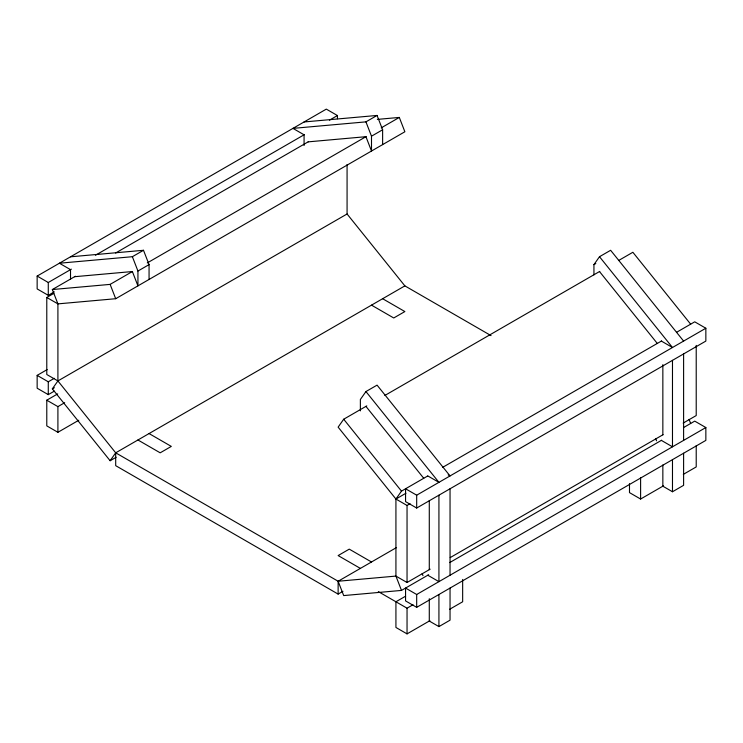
<?xml version="1.0" encoding="UTF-8"?>
<svg xmlns="http://www.w3.org/2000/svg" width="743" height="743" viewBox="0 0 743 743"><rect width="100%" height="100%" fill="white"/><g stroke="black" fill="none" stroke-linecap="round" stroke-linejoin="round"><path stroke-width="1.11" d="M116.159 457.261L110.131 460.734L52.344 388.84L57.908 380.936L347.074 213.984L347.074 164.528M110.131 460.734L115.694 452.821L404.87 285.879L491.039 335.622M366.791 405.892L343.693 419.228L338.13 427.141L395.926 499.036L407.043 505.454L410.062 503.717M448.187 474.861L450.044 475.929L377.063 385.134L365.937 391.552L360.374 399.465L360.374 410.87M428.655 574.738L401.489 590.416L395.926 576.085L395.926 499.036L401.489 491.123L427.643 476.022M593.936 274.891L593.936 264.619L599.499 256.706L610.625 250.289L683.606 341.083M54.295 291.86L48.276 295.333L37.15 288.916L37.15 276.071L326.316 109.119L337.443 115.546L337.443 118.75M37.15 276.071L48.276 282.498L71.365 269.161M95.466 255.248L304.305 134.669M329.409 120.18L337.443 115.546M430.141 569.175L407.043 582.512L395.926 576.085L338.13 581.249L115.694 452.821L57.908 380.936L57.908 303.878L52.344 289.547L75.433 276.21M115.602 253.019L308.382 141.727M57.908 380.936L46.781 374.509L46.781 297.46L53.812 293.401M70.52 279.284L70.52 269.653L59.394 263.226L132.375 256.706L143.501 250.289L149.064 264.619L149.064 279.452M304.073 145.507L304.073 134.808L292.956 128.381L365.937 121.861L377.063 115.444L382.626 129.774L382.626 144.606M52.344 289.547L110.131 284.383L132.226 271.632M147.281 262.929L366.169 136.563M381.233 127.861L399.307 117.431L404.87 131.762L115.694 298.714L57.908 303.878L46.781 297.46M74.588 276.702L132.375 271.539L137.938 285.869L137.938 271.046L149.064 264.619M308.15 141.857L365.937 136.693L371.5 151.024L371.5 136.201L382.626 129.774M54.295 391.162L48.276 394.635L37.15 388.217L37.15 375.373L47.19 369.577M37.15 375.373L48.276 381.791L54.295 378.317M52.344 388.84L54.35 387.688M78.758 420.259L57.908 432.305L46.781 425.878L46.781 400.198L57.703 393.892M46.781 400.198L57.908 406.616L64.678 402.706M593.936 264.619L595.793 263.551M384.865 395.462L599.731 271.409M618.808 260.394L632.869 252.276L690.656 324.171M442.652 467.356L661.595 340.953M676.604 332.288L694.724 321.821L705.85 328.239L705.85 341.083L416.684 508.036L405.557 501.609L405.557 488.773L416.684 495.191L705.85 328.239M395.926 499.036L405.966 493.231M342.969 591.298L338.13 594.094L338.13 581.249L396.548 547.526M450.221 557.584L663.081 434.683M683.161 423.092L696.219 415.56L696.219 345.402M449.738 562.562L661.595 440.246M683.625 427.522L694.724 421.123L705.85 427.541L705.85 440.385L416.684 607.337L405.557 600.911L405.557 588.066L416.684 594.493L705.85 427.541M405.594 596.192L395.926 601.774L395.926 627.454L407.043 633.881L429.891 620.693M378.317 591.604L407.043 608.192L413.006 604.756M449.747 609.223L462.657 601.774L462.657 579.438M629.488 483.674L629.488 492.609L640.605 499.036L663.453 485.848M683.309 474.378L696.219 466.929L696.219 445.707M429.287 598.7L429.287 621.037L438.927 626.6L450.044 620.173L450.044 588.066M662.849 464.969L662.849 486.191L672.48 491.755L683.606 485.328L683.606 453.221M304.073 121.963L377.063 115.444M377.342 119.391L399.307 117.431M70.52 256.809L143.501 250.289M401.489 590.416L343.693 595.58L338.13 581.249M661.363 341.083L672.48 347.501L599.499 256.706M661.363 440.385L672.48 446.803L672.48 360.346M382.626 298.714L404.87 311.558L393.744 317.976L371.5 305.141M427.801 475.929L438.927 482.346L365.937 391.552M427.801 575.231L438.927 581.648L438.927 495.191M149.064 433.559L171.308 446.404L160.182 452.821L137.938 439.986M371.5 561.987L349.256 549.142L338.13 555.569L360.374 568.404M338.13 594.094L115.694 465.666L115.694 452.821M599.499 271.539L657.295 343.433M347.074 213.984L404.87 285.879M365.937 406.384L423.733 478.278M343.693 419.228L401.489 491.123M689.067 419.377L690.656 423.473M655.744 438.741L656.543 440.813M365.937 121.861L371.5 136.201M422.182 573.587L422.99 575.658M132.375 256.706L137.938 271.046M110.131 284.383L115.694 298.714M683.606 353.928L683.606 440.385M672.48 459.648L672.48 491.755M662.849 364.664L662.849 434.822M640.605 477.814L640.605 499.036M450.044 488.773L450.044 575.231M438.927 594.493L438.927 626.6M429.287 500.661L429.287 569.667M416.684 495.191L416.684 508.036M416.684 594.493L416.684 607.337M407.043 505.454L407.043 582.512M407.043 608.192L407.043 633.881M57.908 406.616L57.908 432.305M48.276 282.498L48.276 295.333M48.276 381.791L48.276 394.635"/></g></svg>
